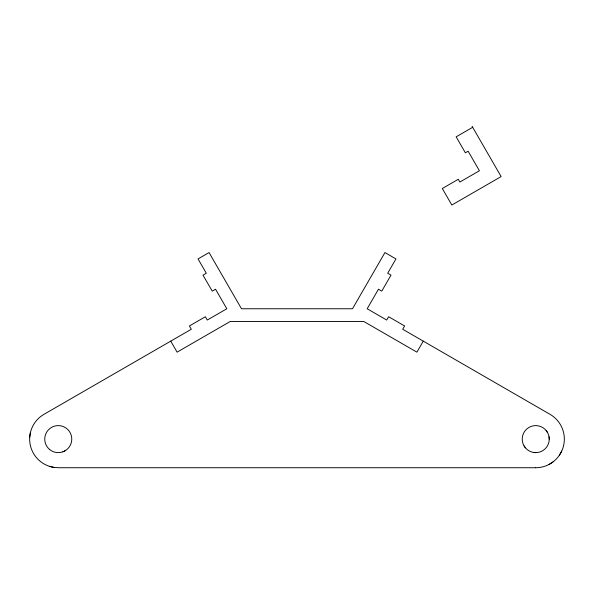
<?xml version="1.0" encoding="UTF-8"?>
<svg xmlns="http://www.w3.org/2000/svg" width="594" height="594" viewBox="0 0 594 594"><rect width="100%" height="100%" fill="white"/><g stroke="black" fill="none" stroke-linecap="round" stroke-linejoin="round"><path stroke-width="0.89" d="M29.7 437.347L30.376 432.707M559.437 455.16L561.738 451.069M423.262 341.134L416.899 352.145L363.773 321.473L230.227 321.473L177.101 352.145L170.738 341.134M549.027 464.456L552.992 461.946M472.676 127.294L456.155 136.828L465.377 152.799L468.131 151.21L479.417 170.76L459.867 182.046L458.278 179.291L442.307 188.513L451.841 205.034L501.128 176.581L472.089 126.27M62.882 451.811L65.013 450.816M535.454 467.73L58.546 467.73L53.861 467.389L49.295 466.29M533.39 452.42L535.736 452.628M546.094 430.427L547.445 432.358M524.034 445.871L525.386 447.802M549.049 436.768L549.25 439.115A13.514 13.514 0 0 1 528.979 450.816A13.514 13.514 0 0 1 528.979 427.413A13.514 13.514 0 0 1 549.25 439.115M535.454 467.73A28.616 28.616 0 0 0 550.044 414.337L402.702 329.262L404.611 325.958L388.639 316.743L386.731 320.047L367.181 308.761L378.467 289.211L381.771 291.119L390.993 275.148L387.689 273.24L395.96 258.917L384.942 252.561L352.502 308.761L241.498 308.761L209.058 252.561L198.04 258.917L206.311 273.24L203.007 275.148L212.229 291.119L215.533 289.211L226.819 308.761L207.269 320.047L205.361 316.743L189.389 325.958L191.298 329.262L43.956 414.337A28.616 28.616 0 0 0 53.861 467.389M49.577 449.465A13.514 13.514 0 0 0 71.57 441.461A13.514 13.514 0 0 0 53.638 426.418A13.514 13.514 0 0 0 49.577 449.465"/></g></svg>
